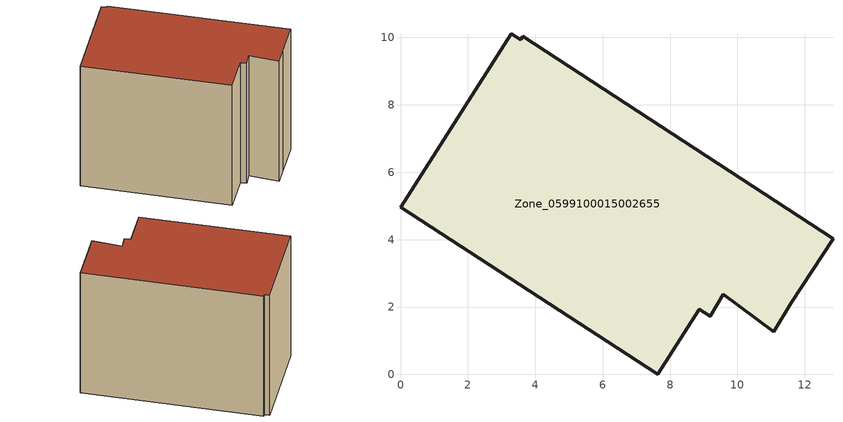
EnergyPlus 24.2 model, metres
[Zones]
Zone_0599100015002655
 floor ground (C_G): 12.84,4.02 11.6,2.13 11.07,1.26 9.59,2.38 9.2,1.73 8.86,1.93 7.63,0 0,4.96 3.29,10.12 3.57,9.94 3.63,10.04 z0.9
 wall outside (C_F): 3.29,10.12 0,4.96 7.63,0 8.86,1.93 9.2,1.73 9.59,2.38 11.07,1.26 11.6,2.13 12.84,4.02 3.63,10.04 3.57,9.94 3.29,10.12 z0.9:9.53
 roof outside (C_R): 11.07,1.26 11.6,2.13 12.84,4.02 3.63,10.04 3.57,9.94 3.29,10.12 0,4.96 7.63,0 8.86,1.93 9.2,1.73 9.59,2.38 z9.53
[BUILDING]
Pand.0599100015002655: North Axis=0; Terrain=City; Loads Convergence Tolerance Value=0.04; Temperature Convergence Tolerance Value=0.4; Solar Distribution=FullExterior; Maximum Number of Warmup Days=25; Minimum Number of Warmup Days=1
[Site:Location]
Rotterdam.The.Hague.AP_ZH_NLD Design_Conditions: Latitude=51.96; Longitude=4.45; Time Zone=1; Elevation=-4.5
[SITE:GROUNDTEMPERATURE:BUILDINGSURFACE]
18, 18, 18, 18, 18, 18, 18, 18, 18, 18, 18, 18
[MATERIAL] Thermal Absorptance=0.9; Solar Absorptance=0.7; Visible Absorptance=0.7
Name | Roughness | Thickness | Conductivity | Density | Specific Heat
G.TC.1975-1991 | MediumSmooth | 0.15 | 0.288461 | 540 | 1210
F.TC.1975-1991 | Rough | 0.3 | 0.230769 | 1920 | 840
R.TC.1975-1991 | MediumRough | 0.2 | 0.153846 | 1500 | 1000
[CONSTRUCTION]
C_G: G.TC.1975-1991
C_F: F.TC.1975-1991
C_R: R.TC.1975-1991
[ZONE]
Zone_0599100015002655: Type=1; Multiplier=1; Ceiling Height=Autocalculate; Volume=Autocalculate; Floor Area=autocalculate; Part of Total Floor Area=Yes
[ZONEINFILTRATION:DESIGNFLOWRATE]
Infil_Zone_0599100015002655: Zone or ZoneList or Space or SpaceList=Zone_0599100015002655; Schedule=AlwaysOn; Design Flow Rate Calculation Method=Flow/Area; Flow Rate per Floor Area=0.003; Constant Term Coefficient=1; Temperature Term Coefficient=0; Velocity Term Coefficient=0; Velocity Squared Term Coefficient=0
[HVACTEMPLATE:ZONE:IDEALLOADSAIRSYSTEM]
Zone_0599100015002655: Maximum Heating Supply Air Temperature=50; Minimum Cooling Supply Air Temperature=13; Maximum Heating Supply Air Humidity Ratio=0.0156; Minimum Cooling Supply Air Humidity Ratio=0.0077; Heating Limit=NoLimit; Cooling Limit=NoLimit; Dehumidification Control Type=ConstantSensibleHeatRatio; Cooling Sensible Heat Ratio=0.7; Dehumidification Setpoint=60; Humidification Control Type=None; Humidification Setpoint=30; Outdoor Air Method=None; Outdoor Air Flow Rate per Person=0.00944; Outdoor Air Flow Rate per Zone Floor Area=0; Outdoor Air Flow Rate per Zone=0; Demand Controlled Ventilation Type=None; Outdoor Air Economizer Type=NoEconomizer; Heat Recovery Type=None; Sensible Heat Recovery Effectiveness=0.7; Latent Heat Recovery Effectiveness=0.65
[ZONECONTROL:THERMOSTAT]
ThermostatControl_Zone_0599100015002655: Zone or ZoneList=Zone_0599100015002655; Control Type Schedule=DualSetpointControlType; Control 1=Thermostat_Zone_0599100015002655; Temperature Difference Between Cutout And Setpoint=0
[THERMOSTATSETPOINT:DUALSETPOINT]
Thermostat_Zone_0599100015002655: Heating Setpoint Temperature Schedule=HeatingSetpoint_Zone_0599100015002655; Cooling Setpoint Temperature Schedule=CoolingSetpoint_Zone_0599100015002655
[SCHEDULE:COMPACT]
HeatingSetpoint_Zone_0599100015002655: Through: 12/31, For: AllDays, Until: 24:00, 21
CoolingSetpoint_Zone_0599100015002655: Through: 12/31, For: AllDays, Until: 24:00, 24
DualSetpointControlType: Through: 12/31, For: AllDays, Until: 24:00, 4
AlwaysOn: Through: 12/31, For: AllDays, Until: 24:00, 1
